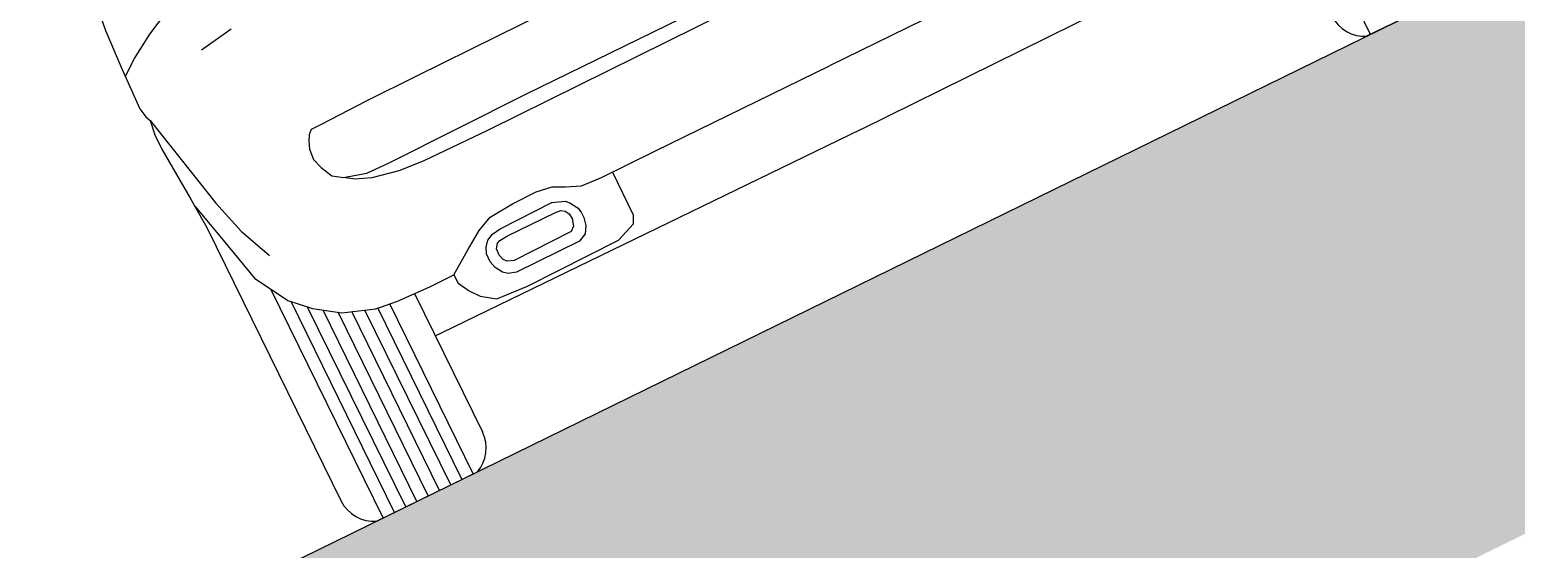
# Model space of a CAD drawing. Header units: millimetres. Extents: x 1754 to 2064, y 960 to 1845.
# Drawn here: x 2028.103 to 2029.983, y 1793.521 to 1794.179 of the extents above; entities that cross this region are included whole.
import ezdxf

# ---------------------------------------------------------------- set-up
doc = ezdxf.new("R2010")
doc.units = ezdxf.units.MM
for name, color, linetype in [('FIGURE_SAGOME', 252, 'Continuous'), ('SRAFA', 251, 'Continuous'), ('ZDIVO', 1, 'Continuous')]:
    doc.layers.add(name, color=color, linetype=linetype)

msp = doc.modelspace()

# ---------------------------------------------------------------- hatches: boundary and pattern name
at = {"layer": 'SRAFA'}
msp.add_hatch(color=256, dxfattribs=at).paths.add_polyline_path([(2053.2994, 1804.9647), (2027.3754, 1792.2563), (2027.0876, 1792.8435), (2030.3991, 1794.4669), (2030.3331, 1794.6016), (2042.5106, 1800.5712, 0.004178), (2042.5114, 1800.5713, -0.004178), (2042.5106, 1800.5712), (2042.6381, 1800.6337), (2052.9455, 1805.6866)])

# ---------------------------------------------------------------- linework, layer by layer
at = {"layer": 'FIGURE_SAGOME', "linetype": 'Continuous'}
for p, q in [((2029.799, 1794.1727), (2029.6934, 1794.3881)), ((2029.0176, 1794.3305), (2028.592, 1794.1197)), ((2029.1539, 1794.0524), (2029.6824, 1794.3135)), ((2028.7301, 1794.0968), (2029.0543, 1794.2557)), ((2028.1821, 1794.2258), (2028.1984, 1794.1775)), ((2029.0622, 1794.2395), (2028.6826, 1794.0514)), ((2029.3344, 1794.2409), (2029.1144, 1794.133)), ((2029.9213, 1794.2327), (2029.7938, 1794.1702)), ((2028.2545, 1794.1731), (2028.2754, 1794.2009)), ((2028.1984, 1794.1775), (2028.2194, 1794.1282)), ((2028.2349, 1794.142), (2028.2545, 1794.1731)), ((2028.32, 1794.1529), (2028.3574, 1794.1797)), ((2028.2235, 1794.1191), (2028.2349, 1794.142)), ((2028.8944, 1794.0252), (2029.1144, 1794.133)), ((2028.2194, 1794.1282), (2028.242, 1794.0783)), ((2028.592, 1794.1197), (2028.5292, 1794.0884)), ((2028.5572, 1794.0099), (2028.7301, 1794.0968)), ((2028.242, 1794.0783), (2028.2496, 1794.0683)), ((2028.5292, 1794.0884), (2028.4713, 1794.0586)), ((2028.2496, 1794.0683), (2028.255, 1794.0637)), ((2028.255, 1794.0637), (2028.2607, 1794.0454)), ((2028.255, 1794.0637), (2028.2943, 1794.0141)), ((2028.4713, 1794.0586), (2028.4585, 1794.0521)), ((2028.2607, 1794.0454), (2028.2698, 1794.0271)), ((2028.4561, 1794.0453), (2028.4558, 1794.0376)), ((2028.4558, 1794.0376), (2028.4564, 1794.0272)), ((2028.4585, 1794.0521), (2028.4561, 1794.0453)), ((2028.6826, 1794.0514), (2028.6001, 1794.0122)), ((2029.1539, 1794.0524), (2028.6239, 1793.7945)), ((2028.2698, 1794.0271), (2028.3069, 1793.9631)), ((2028.4564, 1794.0272), (2028.4616, 1794.0144)), ((2028.826, 1793.9916), (2028.8944, 1794.0252)), ((2028.2943, 1794.0141), (2028.338, 1793.9587)), ((2028.4616, 1794.0144), (2028.4714, 1794.0039)), ((2028.4714, 1794.0039), (2028.4847, 1793.9936)), ((2028.5291, 1793.9967), (2028.5572, 1794.0099)), ((2028.5696, 1794), (2028.5355, 1793.991)), ((2028.6001, 1794.0122), (2028.5696, 1794)), ((2028.8664, 1793.9439), (2028.8397, 1793.9984)), ((2028.4847, 1793.9936), (2028.4997, 1793.9915)), ((2028.4997, 1793.9915), (2028.5291, 1793.9967)), ((2028.5143, 1793.9894), (2028.4997, 1793.9915)), ((2028.5355, 1793.991), (2028.5143, 1793.9894)), ((2028.7434, 1793.9731), (2028.7634, 1793.9794)), ((2028.7634, 1793.9794), (2028.7805, 1793.9797)), ((2028.7805, 1793.9797), (2028.8007, 1793.9809)), ((2028.8007, 1793.9809), (2028.826, 1793.9916)), ((2028.3069, 1793.9631), (2028.3271, 1793.9271)), ((2028.6976, 1793.9266), (2028.763, 1793.9597)), ((2028.7132, 1793.9582), (2028.7434, 1793.9731)), ((2028.763, 1793.9597), (2028.7798, 1793.9616)), ((2028.7798, 1793.9616), (2028.7859, 1793.9593)), ((2028.3117, 1793.9546), (2028.3471, 1793.9119)), ((2028.338, 1793.9587), (2028.3699, 1793.9234)), ((2028.671, 1793.9243), (2028.6852, 1793.9411)), ((2028.6852, 1793.9411), (2028.7132, 1793.9582)), ((2028.7071, 1793.9174), (2028.7677, 1793.947)), ((2028.7677, 1793.947), (2028.7746, 1793.9497)), ((2028.7746, 1793.9497), (2028.7801, 1793.9486)), ((2028.7801, 1793.9486), (2028.7851, 1793.9455)), ((2028.7851, 1793.9455), (2028.7889, 1793.9393)), ((2028.7859, 1793.9593), (2028.7965, 1793.9526)), ((2028.7965, 1793.9526), (2028.8006, 1793.9468)), ((2028.8006, 1793.9468), (2028.8036, 1793.9407)), ((2028.8036, 1793.9407), (2028.806, 1793.9306)), ((2028.8662, 1793.9327), (2028.8664, 1793.9439)), ((2028.3271, 1793.9271), (2028.4965, 1793.5816)), ((2028.3699, 1793.9234), (2028.406, 1793.8928)), ((2028.6562, 1793.8991), (2028.671, 1793.9243)), ((2028.6881, 1793.9197), (2028.6976, 1793.9266)), ((2028.7874, 1793.9229), (2028.7153, 1793.8863)), ((2028.7907, 1793.9299), (2028.7874, 1793.9229)), ((2028.7889, 1793.9393), (2028.7907, 1793.9299)), ((2028.806, 1793.9306), (2028.8052, 1793.9199)), ((2028.8475, 1793.9121), (2028.8662, 1793.9327)), ((2028.3471, 1793.9119), (2028.3871, 1793.864)), ((2028.6798, 1793.9032), (2028.6822, 1793.9122)), ((2028.6804, 1793.8947), (2028.6798, 1793.9032)), ((2028.6822, 1793.9122), (2028.6881, 1793.9197)), ((2028.693, 1793.9009), (2028.6942, 1793.9083)), ((2028.6942, 1793.9083), (2028.6973, 1793.9118)), ((2028.6973, 1793.9118), (2028.7071, 1793.9174)), ((2028.7981, 1793.9108), (2028.7185, 1793.8715)), ((2028.7322, 1793.8536), (2028.8475, 1793.9121)), ((2028.8052, 1793.9199), (2028.7981, 1793.9108)), ((2028.6393, 1793.8681), (2028.6562, 1793.8991)), ((2028.6851, 1793.8847), (2028.6804, 1793.8947)), ((2028.6913, 1793.8776), (2028.6851, 1793.8847)), ((2028.6966, 1793.8931), (2028.693, 1793.9009)), ((2028.7015, 1793.8877), (2028.6966, 1793.8931)), ((2028.7067, 1793.8854), (2028.7015, 1793.8877)), ((2028.7153, 1793.8863), (2028.7067, 1793.8854)), ((2028.6086, 1793.8528), (2028.6393, 1793.8681)), ((2028.6393, 1793.8681), (2028.6444, 1793.8575)), ((2028.7006, 1793.8716), (2028.6913, 1793.8776)), ((2028.708, 1793.8699), (2028.7006, 1793.8716)), ((2028.7185, 1793.8715), (2028.708, 1793.8699)), ((2028.3871, 1793.864), (2028.4289, 1793.8355)), ((2028.5497, 1793.5603), (2028.4076, 1793.85)), ((2028.5679, 1793.835), (2028.6086, 1793.8528)), ((2028.6444, 1793.8575), (2028.6583, 1793.8478)), ((2028.6583, 1793.8478), (2028.6726, 1793.8412)), ((2028.6934, 1793.8377), (2028.7322, 1793.8536)), ((2028.4289, 1793.8355), (2028.4601, 1793.8254)), ((2028.5639, 1793.5673), (2028.4331, 1793.8342)), ((2028.5405, 1793.8253), (2028.5679, 1793.835)), ((2028.6637, 1793.6162), (2028.5581, 1793.8315)), ((2028.5894, 1793.8444), (2028.6753, 1793.6692)), ((2028.6726, 1793.8412), (2028.6934, 1793.8377)), ((2028.5782, 1793.5742), (2028.4541, 1793.8273)), ((2028.4601, 1793.8254), (2028.4976, 1793.82)), ((2028.5924, 1793.5812), (2028.4737, 1793.8234)), ((2028.6067, 1793.5882), (2028.4927, 1793.8207)), ((2028.4976, 1793.82), (2028.5405, 1793.8253)), ((2028.6209, 1793.5952), (2028.51, 1793.8216)), ((2028.6352, 1793.6022), (2028.5267, 1793.8236)), ((2028.6494, 1793.6092), (2028.5431, 1793.8262)), ((2028.6239, 1793.7945), (2028.6158, 1793.7907)), ((2028.5414, 1793.5562), (2028.6689, 1793.6187))]:
    msp.add_line(p, q, dxfattribs=at)
for centre, start, end in [((2029.7915, 1794.2163), 206.0253, 273.8579), ((2028.6339, 1793.6488), 318.3721, 26.2047), ((2028.5378, 1793.6023), 206.6165, 274.4491)]:
    msp.add_arc(centre, 0.0462, start, end, dxfattribs=at)
at = {"layer": 'ZDIVO'}
msp.add_line((2030.3991, 1794.4669), (2027.0876, 1792.8435), dxfattribs=at)

doc.saveas('drawing.dxf')
